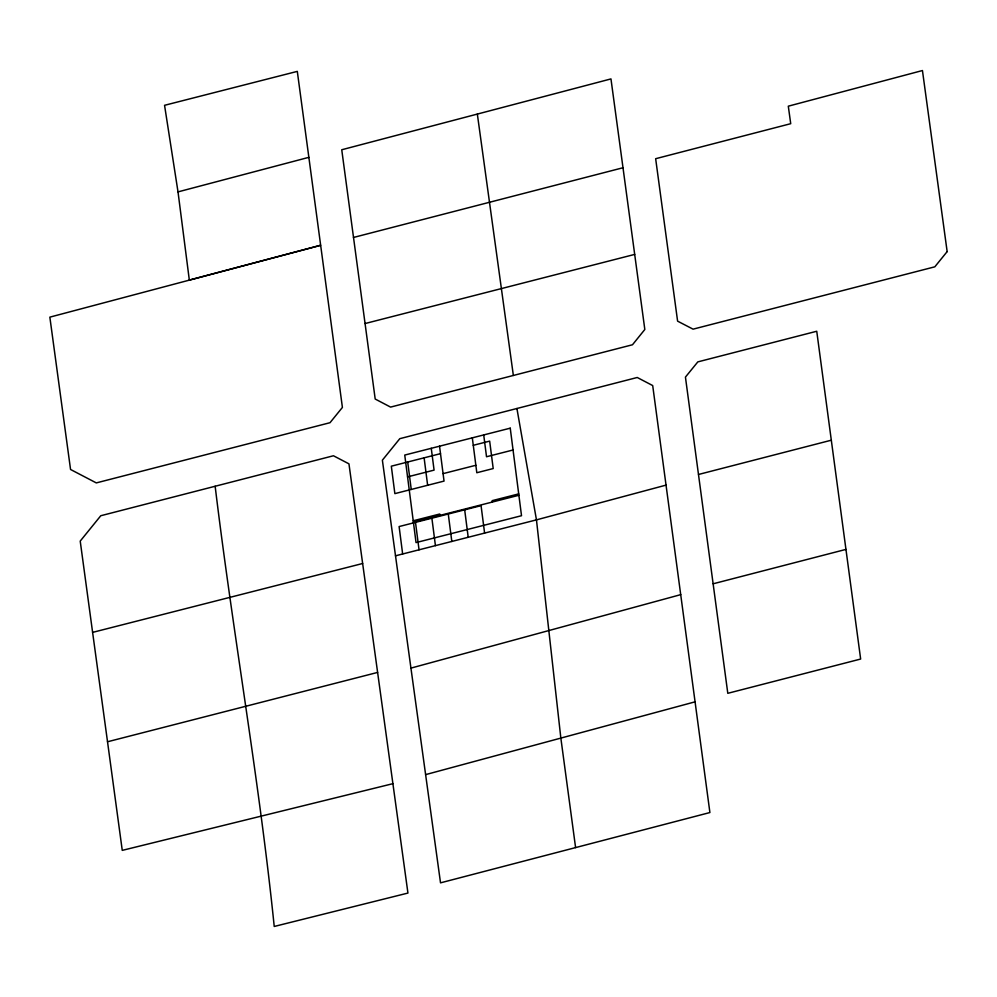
<?xml version="1.0" encoding="UTF-8"?>
<svg xmlns="http://www.w3.org/2000/svg" width="997" height="997" viewBox="0 0 997 997"><rect width="100%" height="100%" fill="white"/><g stroke="black" fill="none" stroke-linecap="round" stroke-linejoin="round"><path stroke-width="1.5" d="M410.938 668.115L382.374 460.178L399.797 438.68L637.245 377.489L652.699 385.565L709.901 812.543L440.524 882.844L410.938 668.115L680.752 594.636M425.607 774.632L695.108 701.826M666.083 485.103L536.461 519.873L395.485 555.815M178.014 191.885L308.858 157.339L297.305 71.385L164.555 105.308L178.014 191.885L189.33 280.095L320.635 245.287L49.85 317.146L70.55 469.475L96.298 482.909L330.007 422.703L342.407 407.424L308.858 157.339M353.461 237.473L623 167.745L610.962 78.913L341.747 149.762L375.196 399.037L390.587 407.1L632.484 344.763L644.822 329.484L623 167.745M713.191 583.781L845.955 549.397M698.523 474.472L831.311 440.2L816.742 331.253L697.825 361.886L685.438 377.103L727.798 693.314L860.648 659.042L831.311 440.2M392.893 783.679L122.257 850.379L107.526 741.768L377.601 672.427M365.052 323.551L634.69 254.409M440.5 453.647L391.323 466.185L394.862 493.627L444.039 481.09L439.54 446.195M473.276 445.298L489.664 441.123L493.203 468.553L476.815 472.74L472.316 437.845M407.561 476.878L434.081 470.123L431.265 448.301M513.044 449.996L486.524 456.751L483.719 434.941M443.067 473.637L475.856 465.275M413.219 520.783L439.739 514.016L439.914 515.399M518.714 493.889L492.194 500.656L492.368 502.039M413.394 522.166L518.889 495.272M107.526 741.768L92.609 632.385L362.634 563.504M516.92 408.521L536.461 519.873L560.85 738.116L575.593 847.6M477.339 114.069L513.355 375.445M92.609 632.385L80.221 541.097L100.772 515.736L333.447 455.766L348.95 463.842L407.935 893.063L274.225 926.462C259.158 779.131 232.899 633.269 215.153 486.262M484.604 533.096L481.065 505.653L399.112 526.553L402.651 553.983M464.677 509.841L468.204 537.271M448.276 514.016L451.815 541.458M424.111 457.835L427.638 485.265M431.888 518.191L435.427 545.633M407.711 462.01L411.25 489.44M415.5 522.366L419.039 549.808M947.15 251.605L934.825 266.822L693.065 329.16L677.599 321.146L655.652 158.71L790.721 123.69L788.303 106.181L922.449 70.538L947.15 251.605M510.24 428.174L404.745 455.068L416.036 542.592L521.518 515.711L510.24 428.174"/></g></svg>
